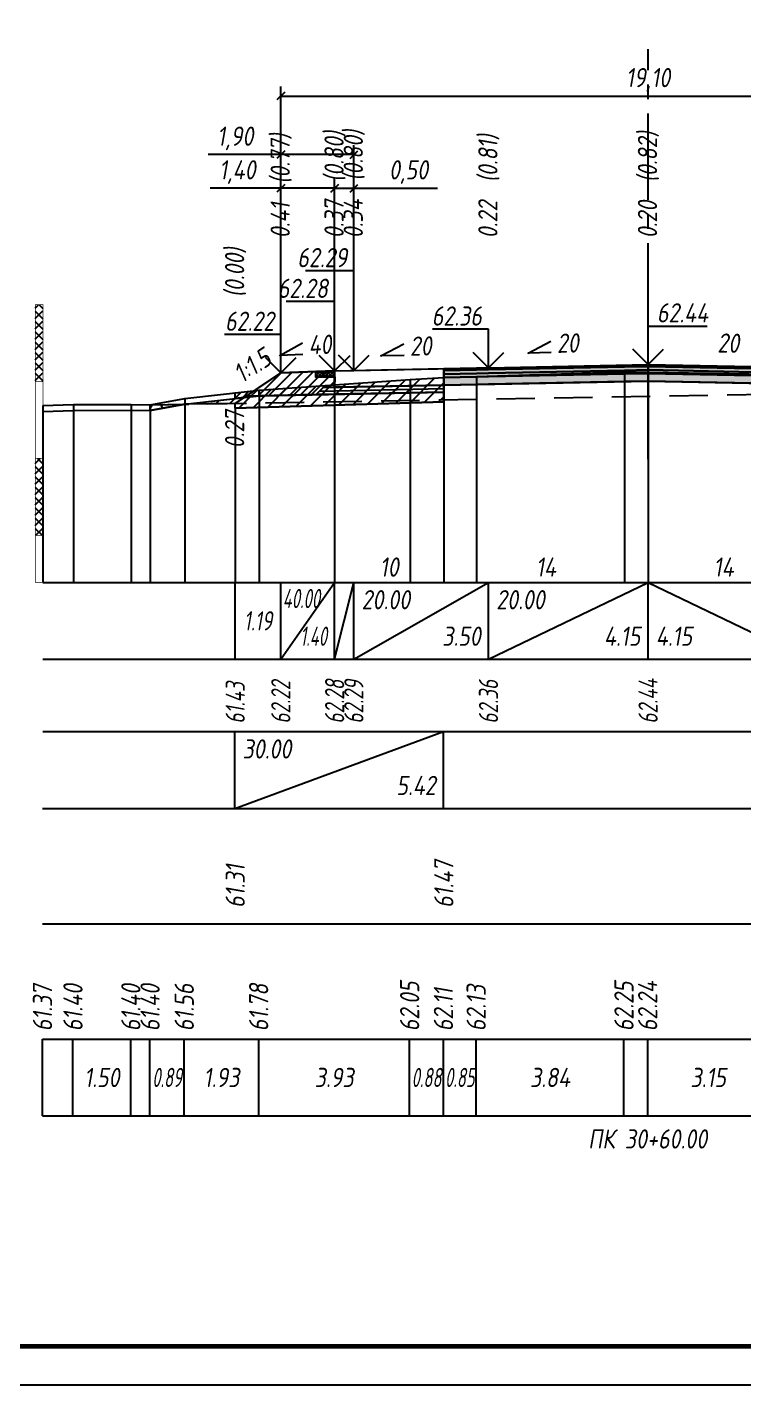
# Model space of a CAD drawing. Extents: x -717 to 1451, y -133302 to 233.
# Drawn here: x 78 to 171.1, y -47956.4 to -47779.7 of the extents above; entities that cross this region are included whole.
import ezdxf
from ezdxf.enums import TextEntityAlignment as Align

# ---------------------------------------------------------------- set-up
doc = ezdxf.new("R2010")
doc.units = 0
doc.linetypes.add('осевая2', pattern=[1.125, 0.75, -0.125, 0.125, -0.125])
doc.linetypes.add('штриховая', pattern=[0.75, 0.5, -0.25])
for name, color, linetype in [('Интерполированный поперечник', 2, 'Continuous'), ('Код_510', 7, 'Continuous'), ('Код_514', 1, 'Continuous'), ('Код_516', 1, 'Continuous'), ('Контур_0', 7, 'Continuous'), ('Контур_2521', 7, 'Continuous'), ('Контур_2564', 7, 'Continuous'), ('Контур_2660', 7, 'Continuous'), ('Контур_2665', 7, 'Continuous'), ('Контур_400', 7, 'Continuous'), ('Контур_508', 7, 'Continuous'), ('Контур_512', 7, 'Continuous'), ('Контур_513', 7, 'Continuous'), ('Контур_818', 7, 'Continuous'), ('Красный поперечник', 1, 'Continuous'), ('Линейка абсолютных высот', 7, 'Continuous'), ('Объём_2501', 7, 'Continuous'), ('Объём_2564', 7, 'Continuous'), ('Объём_2650', 7, 'Continuous'), ('Объём_2660', 7, 'Continuous'), ('Объём_2661', 7, 'Continuous'), ('Объём_2665', 7, 'Continuous'), ('Объём_2666', 7, 'Continuous'), ('Объём_2667', 7, 'Continuous'), ('Объём_2668', 7, 'Continuous'), ('Объём_2669', 7, 'Continuous'), ('Объём_2675', 7, 'Continuous'), ('Объём_2753', 7, 'Continuous'), ('Ось', 1, 'осевая2'), ('Откосы', 7, 'Continuous'), ('Отметки покрытия', 7, 'Continuous'), ('Подписи поперечников', 7, 'Continuous'), ('Рабочие отметки', 7, 'Continuous'), ('Рабочие отметки доп.', 7, 'Continuous'), ('Слои выравнивания', 7, 'Continuous'), ('Таблица', 7, 'Continuous'), ('Уклоны проезжей части', 7, 'Continuous'), ('Черный поперечник', 3, 'Continuous')]:
    doc.layers.add(name, color=color, linetype=linetype)
for name, color, linetype, true_color in [('Контур_2540', 2, 'Continuous', 0xffff00), ('Контур_2560', 2, 'Continuous', 0xffff00), ('Контур_2561', 7, 'Continuous', 0xff8040), ('Контур_2562', 3, 'Continuous', 0x00ff00), ('Контур_2563', 7, 'Continuous', 0xff8000), ('Контур_2570', 7, 'Continuous', 0x80ff00), ('Контур_2725', 7, 'Continuous', 0x323232), ('Контур_2736', 4, 'Continuous', 0x00ffff), ('Контур_2737', 4, 'Continuous', 0x00ffff), ('Контур_2738', 4, 'Continuous', 0x00ffff), ('Контур_2739', 4, 'Continuous', 0x00ffff), ('Контур_2741', 4, 'Continuous', 0x00ffff), ('Контур_2742', 4, 'Continuous', 0x00ffff), ('Контур_2743', 4, 'Continuous', 0x00ffff), ('Контур_2744', 7, 'Continuous', 0xa4ffff), ('Контур_2745', 7, 'Continuous', 0xa4ffff), ('Контур_2747', 4, 'Continuous', 0x00ffff), ('Контур_2748', 4, 'Continuous', 0x00ffff), ('Контур_2749', 4, 'Continuous', 0x00ffff), ('Контур_2750', 4, 'Continuous', 0x00ffff), ('Контур_2751', 4, 'Continuous', 0x00ffff), ('Контур_2752', 4, 'Continuous', 0x00ffff), ('Контур_2760', 7, 'Continuous', 0x323232), ('Контур_2761', 7, 'Continuous', 0x323232), ('Контур_2762', 7, 'Continuous', 0x323232), ('Контур_2763', 7, 'Continuous', 0x323232), ('Контур_402', 7, 'Continuous', 0xff6464), ('Контур_703', 4, 'Continuous', 0x00ffff), ('Контур_705', 4, 'Continuous', 0x00ffff), ('Контур_707', 4, 'Continuous', 0x00ffff), ('Контур_720', 131, 'Continuous', 0xaaffff), ('Объём_2500', 7, 'Continuous', 0xc0c0c0), ('Объём_2520', 7, 'Continuous', 0x80ffff), ('Объём_2540', 2, 'Continuous', 0xffff00), ('Объём_2560', 2, 'Continuous', 0xffff00), ('Объём_2561', 7, 'Continuous', 0xff8040), ('Объём_2562', 3, 'Continuous', 0x00ff00), ('Объём_2563', 7, 'Continuous', 0xff8000), ('Объём_2570', 7, 'Continuous', 0x80ff00), ('Объём_2600', 7, 'Continuous', 0x808000), ('Объём_2746', 2, 'Continuous', 0xffff00)]:
    doc.layers.add(name, color=color, linetype=linetype, true_color=true_color)
doc.styles.get("Standard").update_dxf_attribs({"font": 'txt', "height": 2.5})
doc.styles.add('М', font='romand.shx', dxfattribs={"width": 0.8, "oblique": 10, "height": 2.5})
doc.dimstyles.new('ISO-25', dxfattribs={"dimtxt": 2.5, "dimasz": 2.5, "dimexe": 1.25, "dimexo": 0.625, "dimtad": 1, "dimtxsty": 'Standard', "dimcen": 2.5, "dimadec": 0, "dimazin": 0, "dimtfac": 1, "dimtmove": 0, "dimatfit": 3, "dimfxl": 1, "dimarcsym": 0})
pattern_1 = [(45.0000013, (0, 0), (-0.67351924, 0.673519211), []), (135.0000003, (0, 0), (-0.673519222, -0.67351923), [])]

# ---------------------------------------------------------------- blocks, each defined once
blk = doc.blocks.new('_Oblique')
at = {"color": 0, "linetype": 'ByBlock', "lineweight": -2}
blk.add_line((-0.5, -0.5), (0.5, 0.5), dxfattribs=at)
blk = doc.blocks.new('*D1131')
at = {"color": 0, "lineweight": -2, "transparency": 16777216}
for p, q in [((110.93, -47824.18), (110.93, -47799.46)), ((117.93, -47823.9), (117.93, -47799.46)), ((110.93, -47800.71), (101.75, -47800.71)), ((117.93, -47800.71), (110.93, -47800.71))]:
    blk.add_line(p, q, dxfattribs=at)
at = {"layer": 'Defpoints', "color": 0, "transparency": 16777216}
for p in [(117.93, -47800.71), (117.93, -47824.53), (110.93, -47824.81)]:
    blk.add_point(p, dxfattribs=at)
at = {"color": 0, "lineweight": -2, "transparency": 16777216, "rotation": 180}
blk.add_blockref('_Oblique', (110.93, -47800.71), dxfattribs=at)
at = {"color": 0, "lineweight": -2, "transparency": 16777216}
blk.add_blockref('_Oblique', (117.93, -47800.71), dxfattribs=at)
at = {"color": 0, "transparency": 16777216, "insert": (105.29, -47798.6), "char_height": 2.5, "width": 8.75, "attachment_point": 5, "style": 'М'}
blk.add_mtext('1,40', dxfattribs=at)
blk = doc.blocks.new('*D1133')
at = {"color": 0, "lineweight": -2, "transparency": 16777216}
for p, q in [((117.93, -47823.9), (117.93, -47799.46)), ((120.43, -47823.85), (120.43, -47799.46)), ((117.93, -47800.71), (120.43, -47800.71)), ((120.43, -47800.71), (131.31, -47800.71))]:
    blk.add_line(p, q, dxfattribs=at)
at = {"layer": 'Defpoints', "color": 0, "transparency": 16777216}
for p in [(120.43, -47800.71), (117.93, -47824.53), (120.43, -47824.48)]:
    blk.add_point(p, dxfattribs=at)
at = {"color": 0, "lineweight": -2, "transparency": 16777216, "rotation": 180}
blk.add_blockref('_Oblique', (117.93, -47800.71), dxfattribs=at)
at = {"color": 0, "lineweight": -2, "transparency": 16777216}
blk.add_blockref('_Oblique', (120.43, -47800.71), dxfattribs=at)
at = {"color": 0, "transparency": 16777216, "insert": (127.54, -47798.6), "char_height": 2.5, "width": 9.1667, "attachment_point": 5, "style": 'М'}
blk.add_mtext('0,50', dxfattribs=at)
blk = doc.blocks.new('*D1136')
at = {"color": 0, "lineweight": -2, "transparency": 16777216}
for p, q in [((110.93, -47796.33), (101.47, -47796.33)), ((110.93, -47824.18), (110.93, -47795.08)), ((120.43, -47796.33), (110.93, -47796.33)), ((120.43, -47823.85), (120.43, -47795.08))]:
    blk.add_line(p, q, dxfattribs=at)
at = {"layer": 'Defpoints', "color": 0, "transparency": 16777216}
for p in [(120.43, -47796.33), (120.43, -47824.48), (110.93, -47824.81)]:
    blk.add_point(p, dxfattribs=at)
at = {"color": 0, "lineweight": -2, "transparency": 16777216, "rotation": 180}
blk.add_blockref('_Oblique', (110.93, -47796.33), dxfattribs=at)
at = {"color": 0, "lineweight": -2, "transparency": 16777216}
blk.add_blockref('_Oblique', (120.43, -47796.33), dxfattribs=at)
at = {"color": 0, "transparency": 16777216, "insert": (105.01, -47794.22), "char_height": 2.5, "width": 8.75, "attachment_point": 5, "style": 'М'}
blk.add_mtext('1,90', dxfattribs=at)
blk = doc.blocks.new('*D1137')
at = {"color": 0, "lineweight": -2, "transparency": 16777216}
for p, q in [((110.93, -47824.18), (110.93, -47787.46)), ((206.43, -47824.18), (206.43, -47787.46)), ((110.93, -47788.71), (206.43, -47788.71))]:
    blk.add_line(p, q, dxfattribs=at)
at = {"layer": 'Defpoints', "color": 0, "transparency": 16777216}
for p in [(206.43, -47788.71), (110.93, -47824.81), (206.43, -47824.81)]:
    blk.add_point(p, dxfattribs=at)
at = {"color": 0, "lineweight": -2, "transparency": 16777216, "rotation": 180}
blk.add_blockref('_Oblique', (110.93, -47788.71), dxfattribs=at)
at = {"color": 0, "lineweight": -2, "transparency": 16777216}
blk.add_blockref('_Oblique', (206.43, -47788.71), dxfattribs=at)
at = {"color": 0, "transparency": 16777216, "insert": (158.68, -47786.6), "char_height": 2.5, "width": 10.4167, "attachment_point": 5, "style": 'М'}
blk.add_mtext('19,10', dxfattribs=at)

msp = doc.modelspace()

# ---------------------------------------------------------------- hatches: boundary and pattern name
h = msp.add_hatch()
h.set_pattern_fill('ANSI37', color=256, scale=0.1)
h.set_pattern_definition([(45, (116.67917, -47824.7641), (-0.22451, 0.22451), []), (135, (116.67917, -47824.7641), (-0.22451, -0.22451), [])])
h.paths.add_polyline_path([(115.429, -47824.564), (115.429, -47825.267), (117.931, -47825.267), (117.929, -47824.464), (116.672, -47824.764)])
at = {"layer": 'Линейка абсолютных высот'}
h = msp.add_hatch(dxfattribs=at)
h.set_pattern_fill('ANSI37', scale=0.3, style=0)
h.set_pattern_definition(pattern_1)
h.paths.add_polyline_path([(80, -47825.866), (80, -47815.866), (79, -47815.866), (79, -47825.866)])
h = msp.add_hatch(dxfattribs=at)
h.set_pattern_fill('ANSI37', scale=0.3, style=0)
h.set_pattern_definition(pattern_1)
h.paths.add_polyline_path([(80, -47845.866), (80, -47835.866), (79, -47835.866), (79, -47845.866)])
at = {"layer": 'Объём_2563'}
h = msp.add_hatch(dxfattribs=at)
h.set_pattern_fill('ANSI31', color=256, scale=0.3)
h.paths.add_polyline_path([(110.929, -47824.744), (115.429, -47824.564), (115.429, -47825.267), (117.931, -47825.267), (117.929, -47826.614), (116.429, -47826.644), (115.511, -47827.562), (106.429, -47827.744)])
at = {"layer": 'Объём_2570'}
h = msp.add_hatch(dxfattribs=at)
h.set_pattern_fill('ANSI31', color=256, scale=0.2)
h.paths.add_polyline_path([(105, -47828.083), (105, -47827.333), (108.106, -47826.985), (108.106, -47827.735)])
at = {"layer": 'Объём_2600'}
h = msp.add_hatch(dxfattribs=at)
h.set_pattern_fill('ANSI31', color=6, scale=0.4)
h.paths.add_polyline_path([(127.732, -47825.605), (132.124, -47825.322), (132.124, -47828.496), (105, -47829.309), (105, -47828.697), (98.523, -47828.808), (108.106, -47827.735), (108.106, -47826.985)])
h = msp.add_hatch(dxfattribs=at)
h.set_pattern_fill('HONEY', color=5, scale=0.3)
h.paths.add_polyline_path([(98.432, -47828.819), (93.96, -47829.637), (93.96, -47828.887), (98.523, -47828.808)])
at = {"layer": 'Слои выравнивания'}
for color, points in [(2, [(132.124, -47824.18), (136.381, -47824.095), (137.929, -47824.064), (155.598, -47823.711), (158.679, -47823.649), (158.679, -47823.899), (155.598, -47823.961), (137.929, -47824.314), (136.381, -47824.345), (132.124, -47824.43)]), (3, [(132.124, -47824.43), (136.381, -47824.345), (137.929, -47824.314), (155.598, -47823.961), (158.679, -47823.899), (158.679, -47824.349), (155.598, -47824.411), (137.929, -47824.764), (136.381, -47824.795), (132.124, -47824.88)]), (4, [(132.124, -47824.88), (136.381, -47824.795), (137.929, -47824.764), (155.598, -47824.411), (158.679, -47824.349), (158.679, -47824.799), (155.598, -47824.861), (137.929, -47825.214), (136.381, -47825.245), (132.124, -47825.33)]), (2, [(158.679, -47823.649), (174.429, -47823.964), (178.323, -47824.042), (178.323, -47824.292), (174.429, -47824.214), (158.679, -47823.899)]), (3, [(158.679, -47823.899), (174.429, -47824.214), (178.323, -47824.292), (178.323, -47824.742), (174.429, -47824.664), (158.679, -47824.349)]), (4, [(158.679, -47824.349), (174.429, -47824.664), (178.323, -47824.742), (178.323, -47825.192), (174.429, -47825.114), (158.679, -47824.799)]), (5, [(132.124, -47825.33), (136.381, -47825.245), (137.929, -47825.214), (155.598, -47824.861), (158.679, -47824.799), (158.679, -47825.799), (155.598, -47825.861), (137.929, -47826.214), (136.381, -47826.245), (132.124, -47826.33)]), (5, [(158.679, -47824.799), (174.429, -47825.114), (178.323, -47825.192), (178.323, -47826.192), (174.429, -47826.114), (158.679, -47825.799)])]:
    msp.add_hatch(color=color, dxfattribs=at).paths.add_polyline_path(points)

# ---------------------------------------------------------------- linework, layer by layer
at = {"flags": 128}
msp.add_lwpolyline([(-30.054, -47956.421), (389.946, -47956.421), (389.946, -47659.421), (-30.054, -47659.421)], close=True, dxfattribs=at)
at = {"const_width": 0.6, "flags": 128}
msp.add_lwpolyline([(-10.054, -47951.421), (384.946, -47951.421), (384.946, -47664.421), (-10.054, -47664.421)], close=True, dxfattribs=at)
msp.add_lwpolyline([(115.429, -47824.564), (115.429, -47825.267), (117.931, -47825.267), (117.929, -47824.464), (116.672, -47824.764), (115.429, -47824.564)])
at = {"layer": 'Интерполированный поперечник', "linetype": 'штриховая', "ltscale": 10, "flags": 128}
msp.add_lwpolyline([(93.96, -47828.887), (208.686, -47826.911)], dxfattribs=at)
at = {"layer": 'Код_510'}
for p, q in [((79.946, -47921.421), (79.946, -47911.421)), ((83.906, -47921.421), (83.906, -47911.421)), ((91.43, -47921.421), (91.43, -47911.421)), ((93.906, -47921.421), (93.906, -47911.421)), ((98.377, -47921.421), (98.377, -47911.421)), ((108.052, -47921.421), (108.052, -47911.421)), ((127.677, -47921.421), (127.677, -47911.421)), ((132.07, -47921.421), (132.07, -47911.421)), ((136.327, -47921.421), (136.327, -47911.421)), ((155.543, -47921.421), (155.543, -47911.421)), ((158.625, -47921.421), (158.625, -47911.421))]:
    msp.add_line(p, q, dxfattribs=at)
at = {"layer": 'Код_514'}
for p, q in [((105, -47862), (105, -47852)), ((110.929, -47862), (110.929, -47852)), ((110.929, -47862), (117.929, -47852)), ((117.929, -47862), (117.929, -47852)), ((117.929, -47862), (120.429, -47852)), ((120.429, -47862), (120.429, -47852)), ((120.429, -47862), (137.929, -47852)), ((137.929, -47862), (137.929, -47852)), ((137.929, -47862), (158.679, -47852)), ((158.679, -47862), (158.679, -47852)), ((158.679, -47852), (179.429, -47862))]:
    msp.add_line(p, q, dxfattribs=at)
at = {"layer": 'Код_516'}
for p, q in [((104.946, -47881.421), (104.946, -47871.421)), ((104.946, -47881.421), (132.07, -47871.421)), ((132.07, -47881.421), (132.07, -47871.421))]:
    msp.add_line(p, q, dxfattribs=at)
at = {"layer": 'Контур_0', "flags": 128}
for points in [[(120.429, -47826.564), (117.929, -47826.614), (117.929, -47824.464), (132.124, -47824.18), (132.124, -47826.33), (120.429, -47826.564), (120.429, -47826.564)], [(110.929, -47824.744), (105, -47828.697), (105, -47828.697), (105, -47828.697), (105, -47828.697), (105, -47828.697), (105, -47828.697), (105, -47828.697), (105, -47828.697), (105, -47828.697), (105, -47828.697), (105, -47828.697), (105, -47828.697), (105, -47828.697), (105, -47828.697), (105, -47828.697)], [(110.929, -47824.744), (105, -47828.697), (105, -47828.697), (105, -47828.697), (105, -47828.697), (105, -47828.697), (105, -47828.697), (105, -47828.697), (105, -47828.697), (105, -47828.697), (105, -47828.697), (105, -47828.697), (105, -47828.697), (105, -47828.697), (105, -47828.697), (105, -47828.697), (105, -47828.697), (105, -47828.697), (105, -47828.697), (105, -47828.697), (105, -47828.697), (105, -47828.697), (105, -47828.697), (105, -47828.697), (105, -47828.697), (105, -47828.697), (105, -47828.697), (105, -47828.697), (105, -47828.697), (105, -47828.697)], [(116.429, -47826.644), (132.124, -47826.33), (132.124, -47827.23), (115.511, -47827.562), (116.429, -47826.644), (116.429, -47826.644)], [(106.429, -47827.744), (115.511, -47827.562), (116.429, -47826.644), (117.929, -47826.614)]]:
    msp.add_lwpolyline(points, dxfattribs=at)
at = {"layer": 'Контур_2521', "color": 250, "flags": 128}
msp.add_lwpolyline([(115.97, -47827.103), (132.124, -47826.78)], dxfattribs=at)
at = {"layer": 'Контур_2540', "flags": 128}
msp.add_lwpolyline([(106.429, -47827.744), (132.124, -47827.23), (132.124, -47828.496), (105, -47829.309), (105, -47828.697), (106.429, -47827.744), (106.429, -47827.744)], dxfattribs=at)
at = {"layer": 'Контур_2560', "flags": 128}
msp.add_lwpolyline([(110.929, -47824.744), (110.929, -47824.744), (110.929, -47824.744), (117.929, -47824.464)], dxfattribs=at)
at = {"layer": 'Контур_2561', "flags": 128}
msp.add_lwpolyline([(117.929, -47824.464), (117.929, -47824.464), (110.929, -47824.744), (110.929, -47824.744), (117.929, -47824.464)], dxfattribs=at)
at = {"layer": 'Контур_2562', "flags": 128}
msp.add_lwpolyline([(110.929, -47824.744), (110.929, -47824.744), (110.929, -47824.744), (110.929, -47824.744), (110.929, -47824.744)], dxfattribs=at)
at = {"layer": 'Контур_2563', "flags": 128}
msp.add_lwpolyline([(110.929, -47824.744), (117.929, -47824.464), (117.929, -47826.614), (116.429, -47826.644), (115.511, -47827.562), (106.429, -47827.744), (110.929, -47824.744), (110.929, -47824.744)], dxfattribs=at)
at = {"layer": 'Контур_2564', "flags": 128}
msp.add_lwpolyline([(110.929, -47824.744), (117.929, -47824.464)], dxfattribs=at)
at = {"layer": 'Контур_2570', "flags": 128}
msp.add_lwpolyline([(80, -47829.745), (83.96, -47829.615), (91.484, -47829.604), (93.96, -47829.637), (93.96, -47829.637), (98.432, -47828.819), (108.106, -47827.735), (108.106, -47826.985), (127.732, -47825.605), (132.124, -47825.322), (136.381, -47825.22), (155.598, -47824.613), (158.679, -47824.659), (174.429, -47824.894)], dxfattribs=at)
at = {"layer": 'Контур_2660', "flags": 128}
msp.add_lwpolyline([(105, -47829.309), (132.124, -47828.496)], dxfattribs=at)
at = {"layer": 'Контур_2665', "flags": 128}
msp.add_lwpolyline([(110.929, -47824.744), (110.929, -47824.744)], dxfattribs=at)
at = {"layer": 'Контур_2725', "flags": 128}
msp.add_lwpolyline([(132.124, -47826.33), (136.381, -47826.245), (137.929, -47826.214), (155.598, -47825.861), (158.679, -47825.799), (174.429, -47826.114), (178.323, -47826.192)], dxfattribs=at)
at = {"layer": 'Контур_2736', "flags": 128}
msp.add_lwpolyline([(110.929, -47824.744), (105, -47828.697)], dxfattribs=at)
at = {"layer": 'Контур_2737', "flags": 128}
msp.add_lwpolyline([(105, -47828.697), (105, -47828.697)], dxfattribs=at)
at = {"layer": 'Контур_2738', "flags": 128}
msp.add_lwpolyline([(105, -47828.697), (105, -47828.697)], dxfattribs=at)
at = {"layer": 'Контур_2739', "flags": 128}
msp.add_lwpolyline([(105, -47828.697), (105, -47828.697)], dxfattribs=at)
at = {"layer": 'Контур_2741', "flags": 128}
msp.add_lwpolyline([(105, -47828.697), (105, -47828.697)], dxfattribs=at)
at = {"layer": 'Контур_2742', "flags": 128}
msp.add_lwpolyline([(105, -47828.697), (105, -47828.697)], dxfattribs=at)
at = {"layer": 'Контур_2743', "flags": 128}
msp.add_lwpolyline([(105, -47828.697), (105, -47828.697)], dxfattribs=at)
at = {"layer": 'Контур_2744', "flags": 128}
msp.add_lwpolyline([(105, -47828.697), (105, -47828.697)], dxfattribs=at)
msp.add_lwpolyline([(105, -47828.697), (105, -47828.697)], dxfattribs=at)
msp.add_lwpolyline([(105, -47828.697), (105, -47828.697)], dxfattribs=at)
msp.add_lwpolyline([(105, -47828.697), (105, -47828.697)], dxfattribs=at)
msp.add_lwpolyline([(105, -47828.697), (105, -47828.697)], dxfattribs=at)
msp.add_lwpolyline([(105, -47828.697), (105, -47828.697)], dxfattribs=at)
at = {"layer": 'Контур_2745', "flags": 128}
msp.add_lwpolyline([(105, -47828.697), (105, -47828.697)], dxfattribs=at)
msp.add_lwpolyline([(105, -47828.697), (105, -47828.697)], dxfattribs=at)
msp.add_lwpolyline([(105, -47828.697), (105, -47828.697)], dxfattribs=at)
msp.add_lwpolyline([(105, -47828.697), (105, -47828.697)], dxfattribs=at)
msp.add_lwpolyline([(105, -47828.697), (105, -47828.697)], dxfattribs=at)
msp.add_lwpolyline([(105, -47828.697), (105, -47828.697)], dxfattribs=at)
at = {"layer": 'Контур_2747', "flags": 128}
msp.add_lwpolyline([(105, -47828.697), (105, -47828.697)], dxfattribs=at)
at = {"layer": 'Контур_2748', "flags": 128}
msp.add_lwpolyline([(105, -47828.697), (105, -47828.697)], dxfattribs=at)
at = {"layer": 'Контур_2749', "flags": 128}
msp.add_lwpolyline([(105, -47828.697), (105, -47828.697)], dxfattribs=at)
at = {"layer": 'Контур_2750', "flags": 128}
msp.add_lwpolyline([(105, -47828.697), (105, -47828.697)], dxfattribs=at)
at = {"layer": 'Контур_2751', "flags": 128}
msp.add_lwpolyline([(105, -47828.697), (105, -47828.697)], dxfattribs=at)
at = {"layer": 'Контур_2752', "flags": 128}
msp.add_lwpolyline([(105, -47828.697), (105, -47828.697)], dxfattribs=at)
at = {"layer": 'Контур_2760', "flags": 128}
msp.add_lwpolyline([(132.124, -47824.18), (136.381, -47824.095), (137.929, -47824.064), (155.598, -47823.711), (158.679, -47823.649), (174.429, -47823.964), (178.323, -47824.042)], dxfattribs=at)
at = {"layer": 'Контур_2761', "flags": 128}
msp.add_lwpolyline([(132.124, -47824.43), (136.381, -47824.345), (137.929, -47824.314), (155.598, -47823.961), (158.679, -47823.899), (174.429, -47824.214), (178.323, -47824.292)], dxfattribs=at)
at = {"layer": 'Контур_2762', "flags": 128}
msp.add_lwpolyline([(132.124, -47824.88), (136.381, -47824.795), (137.929, -47824.764), (155.598, -47824.411), (158.679, -47824.349), (174.429, -47824.664), (178.323, -47824.742)], dxfattribs=at)
at = {"layer": 'Контур_2763', "flags": 128}
msp.add_lwpolyline([(132.124, -47825.33), (136.381, -47825.245), (137.929, -47825.214), (155.598, -47824.861), (158.679, -47824.799), (174.429, -47825.114), (178.323, -47825.192)], dxfattribs=at)
at = {"layer": 'Контур_400', "flags": 128}
for points in [[(117.929, -47824.464), (120.429, -47824.414), (120.429, -47824.414), (120.429, -47824.414), (120.429, -47824.414), (120.429, -47824.414), (120.429, -47824.414), (137.929, -47824.064), (158.679, -47823.649)], [(158.679, -47823.649), (179.429, -47824.064), (196.929, -47824.414), (196.929, -47824.414), (196.929, -47824.414), (196.929, -47824.414), (196.929, -47824.414), (196.929, -47824.414), (199.429, -47824.464)]]:
    msp.add_lwpolyline(points, dxfattribs=at)
at = {"layer": 'Контур_402', "flags": 128}
msp.add_lwpolyline([(105, -47829.309), (132.124, -47828.496), (132.124, -47826.33), (158.679, -47825.799), (178.323, -47826.192), (178.323, -47828.288), (213.321, -47829.338)], dxfattribs=at)
at = {"layer": 'Контур_508', "flags": 128}
msp.add_lwpolyline([(105, -47829.309), (132.124, -47828.496), (132.124, -47826.33), (158.679, -47825.799), (178.323, -47826.192), (178.323, -47828.288), (213.321, -47829.338), (217.313, -47832), (219.313, -47832), (229.744, -47825.046)], dxfattribs=at)
at = {"layer": 'Контур_512', "flags": 128}
msp.add_lwpolyline([(105, -47829.309), (132.124, -47828.496)], dxfattribs=at)
at = {"layer": 'Контур_513', "flags": 128}
msp.add_lwpolyline([(105, -47829.309), (132.124, -47828.496), (132.124, -47826.33), (158.679, -47825.799), (178.323, -47826.192), (178.323, -47828.288), (213.321, -47829.338), (217.313, -47832), (219.313, -47832), (229.744, -47825.046)], dxfattribs=at)
at = {"layer": 'Контур_703', "flags": 128}
for points in [[(110.929, -47824.744), (105, -47828.697)], [(105, -47828.697), (105, -47828.697)]]:
    msp.add_lwpolyline(points, dxfattribs=at)
at = {"layer": 'Контур_705', "flags": 128}
msp.add_lwpolyline([(105, -47828.697), (105, -47828.697)], dxfattribs=at)
at = {"layer": 'Контур_707', "flags": 128}
msp.add_lwpolyline([(105, -47828.697), (105, -47828.697)], dxfattribs=at)
at = {"layer": 'Контур_720', "flags": 128}
msp.add_lwpolyline([(105, -47828.697), (105, -47828.697)], dxfattribs=at)
at = {"layer": 'Контур_818', "flags": 128}
msp.add_lwpolyline([(105, -47828.083), (108.106, -47827.735), (108.106, -47826.985), (127.732, -47825.605), (132.124, -47825.322), (136.381, -47825.22), (155.598, -47824.613), (158.679, -47824.659), (174.429, -47824.894), (178.323, -47824.941), (197.482, -47825.927), (201.161, -47826.066), (201.161, -47826.816), (205.064, -47827.196), (208.686, -47827.661), (208.686, -47827.661), (211.387, -47826.687), (229.744, -47825.796)], dxfattribs=at)
at = {"layer": 'Красный поперечник'}
for p, q in [((110.929, -47824.744), (117.929, -47824.464)), ((117.929, -47824.464), (120.429, -47824.414)), ((120.429, -47824.414), (137.929, -47824.064)), ((137.929, -47824.064), (158.679, -47823.649)), ((158.679, -47823.649), (179.429, -47824.064)), ((105, -47828.697), (110.929, -47824.744)), ((105, -47829.309), (105, -47852)), ((132.124, -47828.496), (132.124, -47852))]:
    msp.add_line(p, q, dxfattribs=at)
at = {"layer": 'Линейка абсолютных высот', "color": 7, "const_width": 0.1, "flags": 128}
for points in [[(80, -47825.866), (80, -47815.866), (79, -47815.866), (79, -47825.866), (80, -47825.866)], [(80, -47835.866), (80, -47825.866), (79, -47825.866), (79, -47835.866), (80, -47835.866)], [(80, -47845.866), (80, -47835.866), (79, -47835.866), (79, -47845.866), (80, -47845.866)], [(80, -47852), (80, -47845.866), (79, -47845.866), (79, -47852), (80, -47852)]]:
    msp.add_lwpolyline(points, dxfattribs=at)
at = {"layer": 'Объём_2500', "flags": 128}
msp.add_lwpolyline([(120.429, -47826.564), (117.929, -47826.614), (117.929, -47824.464), (132.124, -47824.18), (132.124, -47826.33), (120.429, -47826.564), (120.429, -47826.564)], dxfattribs=at)
at = {"layer": 'Объём_2501', "flags": 128}
for points in [[(117.929, -47824.464), (120.429, -47824.414), (120.429, -47824.414), (120.429, -47824.414), (120.429, -47824.414), (120.429, -47824.414), (120.429, -47824.414), (137.929, -47824.064), (158.679, -47823.649)], [(158.679, -47823.649), (179.429, -47824.064), (196.929, -47824.414), (196.929, -47824.414), (196.929, -47824.414), (196.929, -47824.414), (196.929, -47824.414), (196.929, -47824.414), (199.429, -47824.464)]]:
    msp.add_lwpolyline(points, dxfattribs=at)
at = {"layer": 'Объём_2520', "color": 250, "flags": 128}
msp.add_lwpolyline([(116.429, -47826.644), (132.124, -47826.33), (132.124, -47827.23), (115.511, -47827.562), (116.429, -47826.644), (116.429, -47826.644)], dxfattribs=at)
at = {"layer": 'Объём_2540', "flags": 128}
msp.add_lwpolyline([(106.429, -47827.744), (132.124, -47827.23), (132.124, -47828.496), (105, -47829.309), (105, -47828.697), (106.429, -47827.744), (106.429, -47827.744)], dxfattribs=at)
at = {"layer": 'Объём_2560', "flags": 128}
msp.add_lwpolyline([(110.929, -47824.744), (110.929, -47824.744), (110.929, -47824.744), (117.929, -47824.464)], dxfattribs=at)
at = {"layer": 'Объём_2561', "flags": 128}
msp.add_lwpolyline([(117.929, -47824.464), (117.929, -47824.464), (110.929, -47824.744), (110.929, -47824.744), (117.929, -47824.464)], dxfattribs=at)
at = {"layer": 'Объём_2562', "flags": 128}
msp.add_lwpolyline([(110.929, -47824.744), (110.929, -47824.744), (110.929, -47824.744), (110.929, -47824.744), (110.929, -47824.744)], dxfattribs=at)
at = {"layer": 'Объём_2563', "color": 250, "flags": 128}
msp.add_lwpolyline([(110.929, -47824.744), (115.429, -47824.564), (115.429, -47825.267), (117.931, -47825.267), (117.929, -47826.614), (116.429, -47826.644), (115.511, -47827.562), (106.429, -47827.744), (110.929, -47824.744), (110.929, -47824.744)], dxfattribs=at)
at = {"layer": 'Объём_2564', "flags": 128}
msp.add_lwpolyline([(110.929, -47824.744), (117.929, -47824.464)], dxfattribs=at)
at = {"layer": 'Объём_2570', "flags": 128}
msp.add_lwpolyline([(105, -47828.083), (105, -47827.333), (108.106, -47826.985), (108.106, -47827.735), (105, -47828.083), (105, -47828.083)], dxfattribs=at)
at = {"layer": 'Объём_2600', "color": 5, "flags": 128}
msp.add_lwpolyline([(98.432, -47828.819), (93.96, -47829.637), (93.96, -47828.887), (98.523, -47828.808), (98.432, -47828.819), (98.432, -47828.819)], dxfattribs=at)
at = {"layer": 'Объём_2650', "color": 6, "flags": 128}
msp.add_lwpolyline([(127.732, -47825.605), (132.124, -47825.322), (132.124, -47828.496), (105, -47829.309), (105, -47828.697), (98.523, -47828.808), (108.106, -47827.735), (108.106, -47826.985), (127.732, -47825.605), (127.732, -47825.605)], dxfattribs=at)
at = {"layer": 'Объём_2660', "flags": 128}
msp.add_lwpolyline([(105, -47829.309), (132.124, -47828.496)], dxfattribs=at)
at = {"layer": 'Объём_2661', "flags": 128}
msp.add_lwpolyline([(110.929, -47824.744), (105, -47828.697)], dxfattribs=at)
at = {"layer": 'Объём_2665', "flags": 128}
msp.add_lwpolyline([(110.929, -47824.744), (110.929, -47824.744)], dxfattribs=at)
at = {"layer": 'Объём_2666', "flags": 128}
msp.add_lwpolyline([(110.929, -47824.744), (105, -47828.697)], dxfattribs=at)
at = {"layer": 'Объём_2667', "flags": 128}
msp.add_lwpolyline([(105, -47828.697), (105, -47828.697)], dxfattribs=at)
msp.add_lwpolyline([(105, -47828.697), (105, -47828.697)], dxfattribs=at)
at = {"layer": 'Объём_2668', "flags": 128}
msp.add_lwpolyline([(105, -47828.697), (105, -47828.697)], dxfattribs=at)
msp.add_lwpolyline([(105, -47828.697), (105, -47828.697)], dxfattribs=at)
at = {"layer": 'Объём_2669', "flags": 128}
msp.add_lwpolyline([(105, -47828.697), (105, -47828.697)], dxfattribs=at)
msp.add_lwpolyline([(105, -47828.697), (105, -47828.697)], dxfattribs=at)
at = {"layer": 'Объём_2675', "flags": 128}
msp.add_lwpolyline([(105, -47828.697), (105, -47828.697)], dxfattribs=at)
msp.add_lwpolyline([(105, -47828.697), (105, -47828.697)], dxfattribs=at)
msp.add_lwpolyline([(105, -47828.697), (105, -47828.697)], dxfattribs=at)
msp.add_lwpolyline([(105, -47828.697), (105, -47828.697)], dxfattribs=at)
msp.add_lwpolyline([(105, -47828.697), (105, -47828.697)], dxfattribs=at)
msp.add_lwpolyline([(105, -47828.697), (105, -47828.697)], dxfattribs=at)
msp.add_lwpolyline([(105, -47828.697), (105, -47828.697)], dxfattribs=at)
msp.add_lwpolyline([(105, -47828.697), (105, -47828.697)], dxfattribs=at)
msp.add_lwpolyline([(105, -47828.697), (105, -47828.697)], dxfattribs=at)
msp.add_lwpolyline([(105, -47828.697), (105, -47828.697)], dxfattribs=at)
msp.add_lwpolyline([(105, -47828.697), (105, -47828.697)], dxfattribs=at)
msp.add_lwpolyline([(105, -47828.697), (105, -47828.697)], dxfattribs=at)
at = {"layer": 'Объём_2746', "flags": 128}
msp.add_lwpolyline([(132.124, -47828.496), (105, -47829.309), (105, -47828.697), (106.106, -47827.959), (108.106, -47827.735), (108.106, -47826.985), (127.732, -47825.605), (132.124, -47825.322), (132.124, -47828.496), (132.124, -47828.496)], dxfattribs=at)
at = {"layer": 'Объём_2753', "flags": 128}
msp.add_lwpolyline([(132.124, -47824.18), (132.124, -47824.18)], dxfattribs=at)
at = {"layer": 'Ось', "ltscale": 15}
msp.add_line((158.679, -47835.971), (158.679, -47782.62), dxfattribs=at)
at = {"layer": 'Откосы', "color": 1, "flags": 128}
for points in [[(113.791, -47822.336), (110.793, -47822.456), (113.731, -47820.837)], [(126.953, -47822.472), (123.954, -47822.532), (126.923, -47820.973)], [(146.078, -47822.09), (143.079, -47822.15), (146.048, -47820.59)]]:
    msp.add_lwpolyline(points, dxfattribs=at)
at = {"layer": 'Отметки покрытия', "color": 1}
for p, q in [((120.429, -47811.464), (114.129, -47811.464)), ((120.429, -47824.414), (120.429, -47811.464)), ((117.929, -47815.464), (111.629, -47815.464)), ((117.929, -47824.464), (117.929, -47815.464)), ((137.929, -47819.064), (130.629, -47819.064)), ((137.929, -47824.064), (137.929, -47819.064)), ((158.679, -47823.649), (158.679, -47818.649)), ((158.679, -47818.649), (166.379, -47818.649)), ((110.929, -47819.744), (103.629, -47819.744)), ((110.929, -47824.744), (110.929, -47819.744)), ((110.929, -47824.744), (108.929, -47822.744)), ((110.929, -47824.744), (112.929, -47822.744)), ((117.929, -47824.464), (115.929, -47822.464)), ((117.929, -47824.464), (119.929, -47822.464)), ((120.429, -47824.414), (118.429, -47822.414)), ((120.429, -47824.414), (122.429, -47822.414)), ((137.929, -47824.064), (135.929, -47822.064)), ((137.929, -47824.064), (139.929, -47822.064)), ((158.679, -47823.649), (156.679, -47821.649)), ((158.679, -47823.649), (160.679, -47821.649))]:
    msp.add_line(p, q, dxfattribs=at)
at = {"layer": 'Слои выравнивания'}
for p, q in [((117.929, -47824.464), (117.929, -47852)), ((132.124, -47824.18), (132.124, -47852)), ((158.679, -47823.649), (158.679, -47852))]:
    msp.add_line(p, q, dxfattribs=at)
at = {"layer": 'Слои выравнивания', "color": 2, "flags": 128}
for points in [[(132.124, -47824.18), (136.381, -47824.095), (137.929, -47824.064), (155.598, -47823.711), (158.679, -47823.649), (158.679, -47823.899), (155.598, -47823.961), (137.929, -47824.314), (136.381, -47824.345), (132.124, -47824.43)], [(158.679, -47823.649), (174.429, -47823.964), (178.323, -47824.042), (178.323, -47824.292), (174.429, -47824.214), (158.679, -47823.899)]]:
    msp.add_lwpolyline(points, close=True, dxfattribs=at)
at = {"layer": 'Слои выравнивания', "color": 3, "flags": 128}
for points in [[(132.124, -47824.43), (136.381, -47824.345), (137.929, -47824.314), (155.598, -47823.961), (158.679, -47823.899), (158.679, -47824.349), (155.598, -47824.411), (137.929, -47824.764), (136.381, -47824.795), (132.124, -47824.88)], [(158.679, -47823.899), (174.429, -47824.214), (178.323, -47824.292), (178.323, -47824.742), (174.429, -47824.664), (158.679, -47824.349)]]:
    msp.add_lwpolyline(points, close=True, dxfattribs=at)
at = {"layer": 'Слои выравнивания', "color": 4, "flags": 128}
for points in [[(132.124, -47824.88), (136.381, -47824.795), (137.929, -47824.764), (155.598, -47824.411), (158.679, -47824.349), (158.679, -47824.799), (155.598, -47824.861), (137.929, -47825.214), (136.381, -47825.245), (132.124, -47825.33)], [(158.679, -47824.349), (174.429, -47824.664), (178.323, -47824.742), (178.323, -47825.192), (174.429, -47825.114), (158.679, -47824.799)]]:
    msp.add_lwpolyline(points, close=True, dxfattribs=at)
at = {"layer": 'Слои выравнивания', "color": 5, "flags": 128}
for points in [[(132.124, -47825.33), (136.381, -47825.245), (137.929, -47825.214), (155.598, -47824.861), (158.679, -47824.799), (158.679, -47825.799), (155.598, -47825.861), (137.929, -47826.214), (136.381, -47826.245), (132.124, -47826.33)], [(158.679, -47824.799), (174.429, -47825.114), (178.323, -47825.192), (178.323, -47826.192), (174.429, -47826.114), (158.679, -47825.799)]]:
    msp.add_lwpolyline(points, close=True, dxfattribs=at)
at = {"layer": 'Таблица'}
for p, q in [((80, -47852), (254.744, -47852)), ((80, -47862), (254.744, -47862)), ((80, -47871.421), (254.744, -47871.421)), ((79.946, -47881.421), (254.69, -47881.421)), ((79.946, -47896.421), (254.69, -47896.421)), ((79.946, -47911.421), (254.69, -47911.421)), ((79.946, -47921.421), (254.69, -47921.421))]:
    msp.add_line(p, q, dxfattribs=at)
at = {"layer": 'Черный поперечник', "color": 7}
for p, q in [((155.598, -47824.613), (155.598, -47852)), ((158.679, -47824.659), (158.679, -47852)), ((127.732, -47825.605), (127.732, -47852)), ((132.124, -47825.322), (132.124, -47852)), ((136.381, -47825.22), (136.381, -47852)), ((98.432, -47828.069), (98.432, -47852)), ((108.106, -47826.985), (108.106, -47852)), ((80, -47828.995), (80, -47852)), ((83.96, -47828.865), (83.96, -47852)), ((91.484, -47828.854), (91.484, -47852)), ((93.96, -47828.887), (93.96, -47852))]:
    msp.add_line(p, q, dxfattribs=at)
at = {"layer": 'Черный поперечник', "flags": 128}
msp.add_lwpolyline([(80, -47828.995), (83.96, -47828.865), (91.484, -47828.854), (93.96, -47828.887), (98.432, -47828.069), (108.106, -47826.985), (127.732, -47825.605), (132.124, -47825.322), (136.381, -47825.22), (155.598, -47824.613), (158.679, -47824.659), (174.429, -47824.894), (178.323, -47824.941), (197.482, -47825.927), (201.161, -47826.066), (205.064, -47826.446), (208.686, -47826.911), (211.387, -47825.937), (233.89, -47824.845), (251.962, -47824.8), (254.744, -47824.759)], dxfattribs=at)

# ---------------------------------------------------------------- texts
at = {"layer": 'Код_510', "style": 'М', "oblique": 10, "width": 0.8}
for s, p in [('61.37', (79.946, -47910.421)), ('61.40', (83.906, -47910.421)), ('61.40', (91.43, -47910.421)), ('61.40', (93.93, -47910.421)), ('61.56', (98.377, -47910.421)), ('61.78', (108.052, -47910.421)), ('62.05', (127.677, -47910.421)), ('62.13', (136.327, -47910.421)), ('62.25', (155.543, -47910.421)), ('62.24', (158.625, -47910.421)), ('62.11', (132.07, -47910.421))]:
    msp.add_text(s, height=2.5, rotation=90, dxfattribs=at).set_placement(p, align=Align.MIDDLE_LEFT)
at = {"layer": 'Код_510', "style": 'М', "oblique": 10}
for s, width, p in [('1.50', 0.8, (87.668, -47916.421)), ('0.89', 0.6, (96.142, -47916.421)), ('1.93', 0.8, (103.215, -47916.421)), ('3.93', 0.8, (117.865, -47916.421)), ('0.88', 0.6, (129.874, -47916.421)), ('0.85', 0.6, (134.198, -47916.421)), ('3.84', 0.8, (145.935, -47916.421)), ('3.15', 0.8, (166.5, -47916.421))]:
    msp.add_text(s, height=2.5, dxfattribs=dict(at, width=width)).set_placement(p, align=Align.MIDDLE_CENTER)
at = {"layer": 'Код_514', "style": 'М', "oblique": 10}
for s, width, p in [('40.00', 0.6, (111.172, -47852.849)), ('20.00', 0.8, (121.429, -47853)), ('20.00', 0.8, (138.929, -47853))]:
    msp.add_text(s, height=2.5, dxfattribs=dict(at, width=width)).set_placement(p, align=Align.TOP_LEFT)
at = {"layer": 'Код_514', "style": 'М', "oblique": 10, "width": 0.7}
msp.add_text('1.19', height=2.5, dxfattribs=at).set_placement((107.965, -47857), align=Align.MIDDLE_CENTER)
at = {"layer": 'Код_514', "style": 'М', "oblique": 10}
for s, width, p in [('1.40', 0.6, (116.929, -47861)), ('3.50', 0.8, (136.929, -47861)), ('4.15', 0.8, (157.679, -47861))]:
    msp.add_text(s, height=2.5, dxfattribs=dict(at, width=width)).set_placement(p, align=Align.BOTTOM_RIGHT)
at = {"layer": 'Код_514', "style": 'М', "oblique": 10, "width": 0.8}
msp.add_text('4.15', height=2.5, dxfattribs=at).set_placement((159.679, -47861), align=Align.BOTTOM_LEFT)
at = {"layer": 'Код_514', "style": 'М', "oblique": 10, "width": 0.7}
for s, p in [('61.43', (105, -47870.382)), ('62.22', (110.929, -47870.382)), ('62.28', (117.929, -47870.382)), ('62.29', (120.429, -47870.382)), ('62.36', (137.929, -47870.382)), ('62.44', (158.679, -47870.382))]:
    msp.add_text(s, height=2.5, rotation=90, dxfattribs=at).set_placement(p, align=Align.MIDDLE_LEFT)
at = {"layer": 'Код_516', "style": 'М', "oblique": 10, "width": 0.8}
msp.add_text('30.00', height=2.5, dxfattribs=at).set_placement((105.946, -47872.421), align=Align.TOP_LEFT)
msp.add_text('5.42', height=2.5, dxfattribs=at).set_placement((131.07, -47880.421), align=Align.BOTTOM_RIGHT)
for s, p in [('61.47', (132.124, -47894.371)), ('61.31', (105, -47894.371))]:
    msp.add_text(s, height=2.5, rotation=90, dxfattribs=at).set_placement(p, align=Align.MIDDLE_LEFT)
at = {"layer": 'Отметки покрытия', "color": 1, "style": 'М', "oblique": 10, "width": 0.8}
for s, p in [('62.29', (119.57, -47811.733)), ('62.28', (117.07, -47815.733)), ('62.22', (110.07, -47820.013)), ('62.36', (137.07, -47819.333))]:
    msp.add_text(s, height=2.5, dxfattribs=at).set_placement(p, align=Align.BOTTOM_RIGHT)
msp.add_text('62.44', height=2.5, dxfattribs=at).set_placement((159.82, -47818.918), align=Align.BOTTOM_LEFT)
at = {"layer": 'Подписи поперечников', "style": 'М', "oblique": 10, "width": 0.8}
msp.add_text('ПК 30+60.00', height=2.5, dxfattribs=at).set_placement((158.625, -47926.421), align=Align.BOTTOM_CENTER)
at = {"layer": 'Рабочие отметки', "color": 1, "style": 'М', "oblique": 10, "width": 0.8}
for s, p in [('0.41', (110.851, -47807.214)), ('0.37', (117.851, -47807.214)), ('0.34', (120.351, -47807.214)), ('0.22', (137.851, -47807.214)), ('0.20', (158.601, -47807.214))]:
    msp.add_text(s, height=2.5, rotation=90, dxfattribs=at).set_placement(p, align=Align.MIDDLE_LEFT)
msp.add_text('0.27', height=2.5, rotation=90, dxfattribs=at).set_placement((104.922, -47829.628), align=Align.MIDDLE_RIGHT)
at = {"layer": 'Рабочие отметки доп.', "color": 1, "style": 'М', "oblique": 10, "width": 0.8}
for s, p in [('(0.77)', (110.851, -47800.114)), ('(0.80)', (117.851, -47799.864)), ('(0.80)', (120.351, -47799.714)), ('(0.81)', (137.851, -47799.914)), ('(0.82)', (158.601, -47799.914)), ('(0.00)', (104.922, -47814.885))]:
    msp.add_text(s, height=2.5, rotation=90, dxfattribs=at).set_placement(p, align=Align.MIDDLE_LEFT)
at = {"layer": 'Слои выравнивания', "style": 'М', "oblique": 10, "width": 0.8}
for s, p in [('10', (125.027, -47852)), ('14', (145.402, -47852)), ('14', (168.501, -47852))]:
    msp.add_text(s, height=2.5, dxfattribs=at).set_placement(p, align=Align.BOTTOM_CENTER)
at = {"layer": 'Уклоны проезжей части', "color": 1, "style": 'М', "oblique": 10, "width": 0.8}
for s, rotation, p in [('40', 2.29061, (116.095, -47823.052)), ('20', 1.14576, (129.159, -47823.239)), ('20', 1.14576, (148.284, -47822.857)), ('20', 358.85423, (169.074, -47822.857)), ('1:1.5', 33.69007, (108.334, -47825.427))]:
    msp.add_text(s, height=2.5, rotation=rotation, dxfattribs=at).set_placement(p, align=Align.BOTTOM_CENTER)

# ---------------------------------------------------------------- dimensions: what is measured, and where the dimension line sits
at = {"color": 5}
dim = msp.add_linear_dim(base=(206.429, -47788.712), p1=(110.929, -47824.807), p2=(206.429, -47824.807), angle=180, dimstyle='ISO-25', override={"dimasz": 1, "dimlfac": 0.2, "dimzin": 0, "dimtxsty": 'М', "dimblk1": 'Oblique', "dimblk2": 'Oblique', "dimsah": 1}, dxfattribs=at)
dim.commit()
dim.dimension.update_dxf_attribs({"geometry": '*D1137', "text_midpoint": (158.679, -47786.599)})
for base, p1, p2, picture, middle in [((120.429, -47796.332), (110.929, -47824.807), (120.429, -47824.477), '*D1136', (105.005, -47796.332)), ((117.929, -47800.712), (110.929, -47824.807), (117.929, -47824.527), '*D1131', (105.287, -47800.712)), ((120.429, -47800.712), (117.929, -47824.527), (120.429, -47824.477), '*D1133', (127.544, -47800.712))]:
    dim = msp.add_linear_dim(base=base, p1=p1, p2=p2, angle=180, dimstyle='ISO-25', override={"dimasz": 1, "dimlfac": 0.2, "dimzin": 0, "dimtxsty": 'М', "dimblk1": 'Oblique', "dimblk2": 'Oblique', "dimsah": 1}, dxfattribs=at)
    dim.commit()
    dim.dimension.update_dxf_attribs({"geometry": picture, "text_midpoint": middle, "dimtype": 160})

doc.saveas('drawing.dxf')
